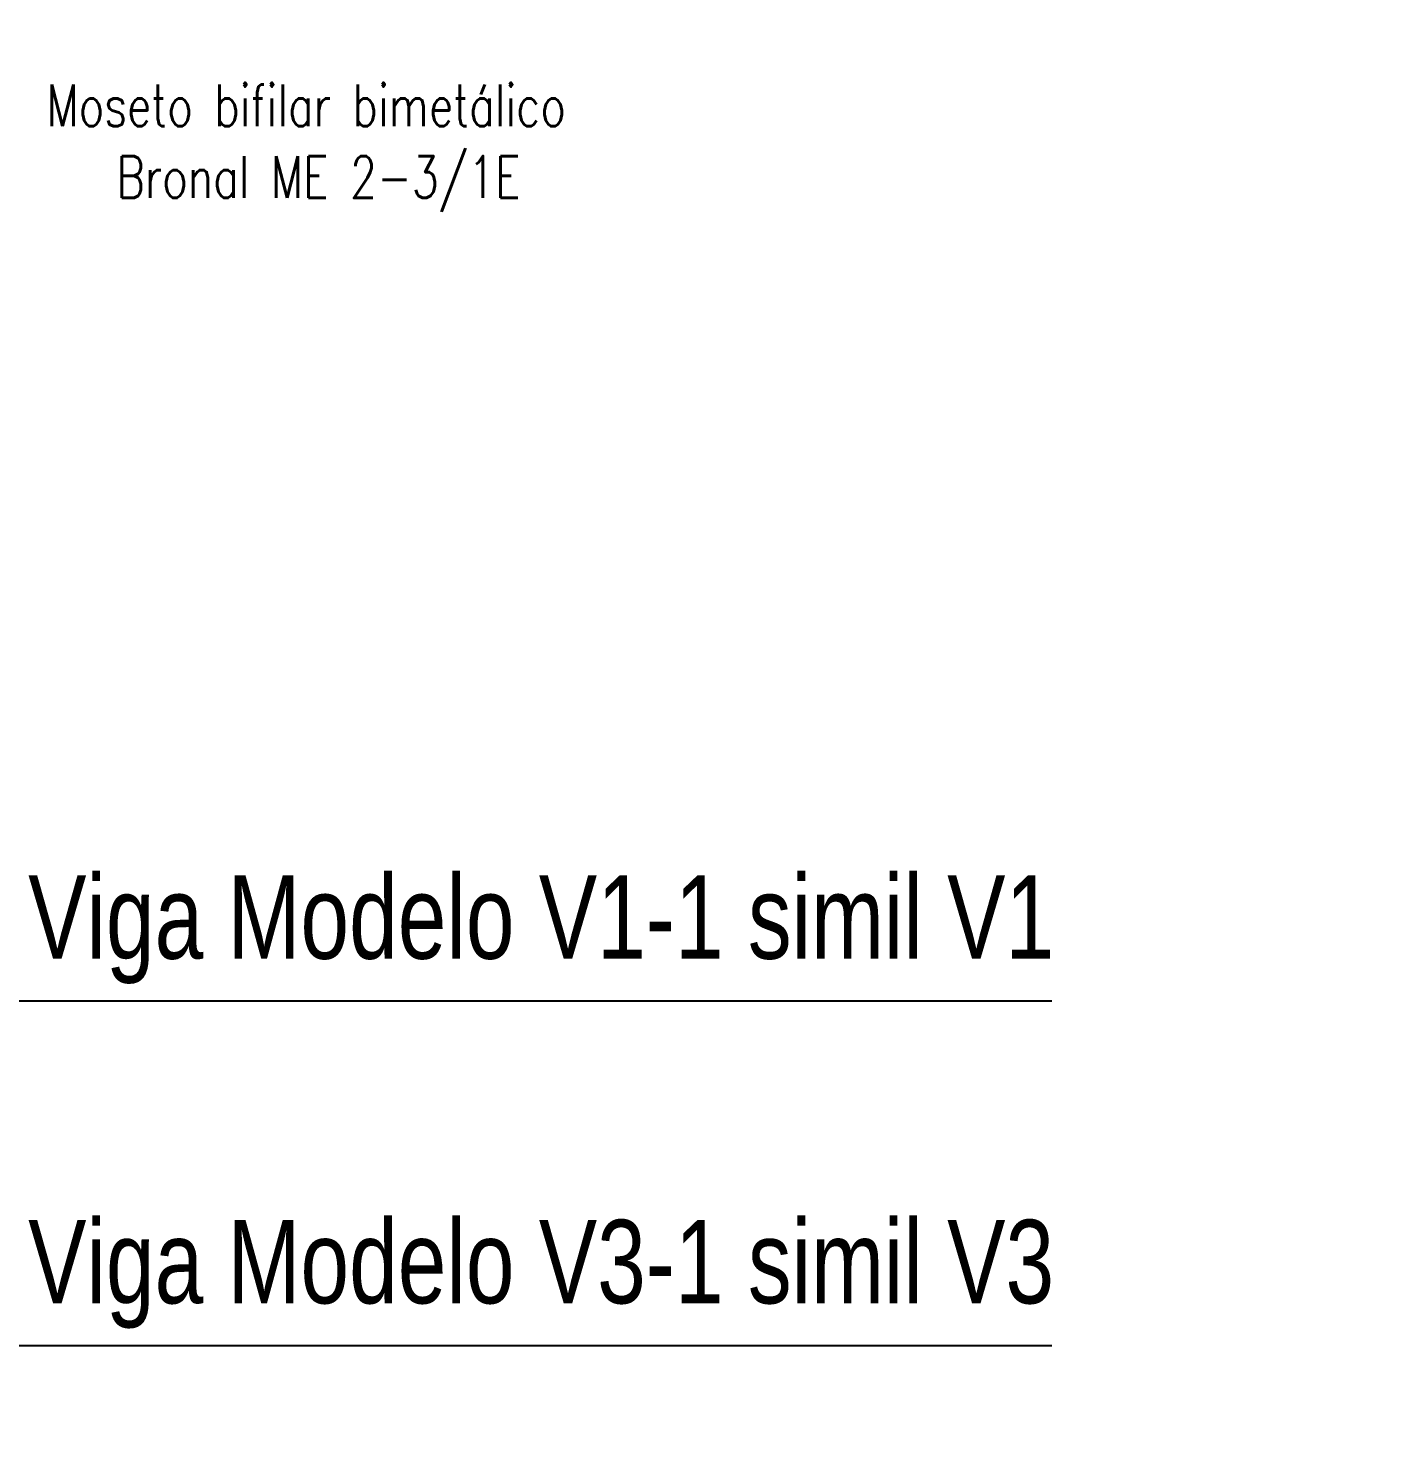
# Model space of a CAD drawing. Header units: millimetres. Extents: x 1587714 to 3094800, y -694377 to -413614.
# Drawn here: x 2047715 to 2049344, y -552333 to -550626 of the extents above; entities that cross this region are included whole.
import ezdxf
from ezdxf.enums import TextEntityAlignment as Align

# ---------------------------------------------------------------- set-up
doc = ezdxf.new("R2010")
doc.units = ezdxf.units.MM
doc.layers.add('M_DIM', color=1, linetype='Continuous')
doc.styles.add('ARIAL', font='arial.ttf', dxfattribs={"width": 0.8})
doc.styles.add('SIMPLEX', font='simplex.shx', dxfattribs={"width": 0.75})

msp = doc.modelspace()

# ---------------------------------------------------------------- linework, layer by layer
at = {"color": 5}
msp.add_arc((2061183.3471, -474010.1855), 77008.6558, 259.566268269, 266.990086958, dxfattribs=at)
at = {"layer": 'M_DIM', "color": 7}
for points in [[(2047246.6254, -551853.1049), (2047246.6254, -551790.1869), (2048940.7871, -551790.1869)], [(2047246.6254, -552333.105), (2047246.6254, -552202.7319), (2048940.7871, -552202.7319)]]:
    msp.add_lwpolyline(points, dxfattribs=at)

# ---------------------------------------------------------------- texts
at = {"layer": 'M_DIM', "color": 7, "style": 'SIMPLEX', "width": 0.75}
for s, p in [('Moseto bifilar bimetálico', (2047736.9595, -550743.1156)), ('Bronal ME 2-3/1E', (2047820.8881, -550828.7477))]:
    msp.add_text(s, height=50, dxfattribs=at).set_placement(p)
at = {"layer": 'M_DIM', "color": 1, "style": 'ARIAL', "width": 0.75}
for s, p in [('Viga Modelo V1-1 simil V1', (2048329.279, -551702.0811)), ('Viga Modelo V3-1 simil V3', (2048329.279, -552114.6262))]:
    msp.add_text(s, height=100, dxfattribs=at).set_placement(p, align=Align.MIDDLE)

doc.saveas('drawing.dxf')
